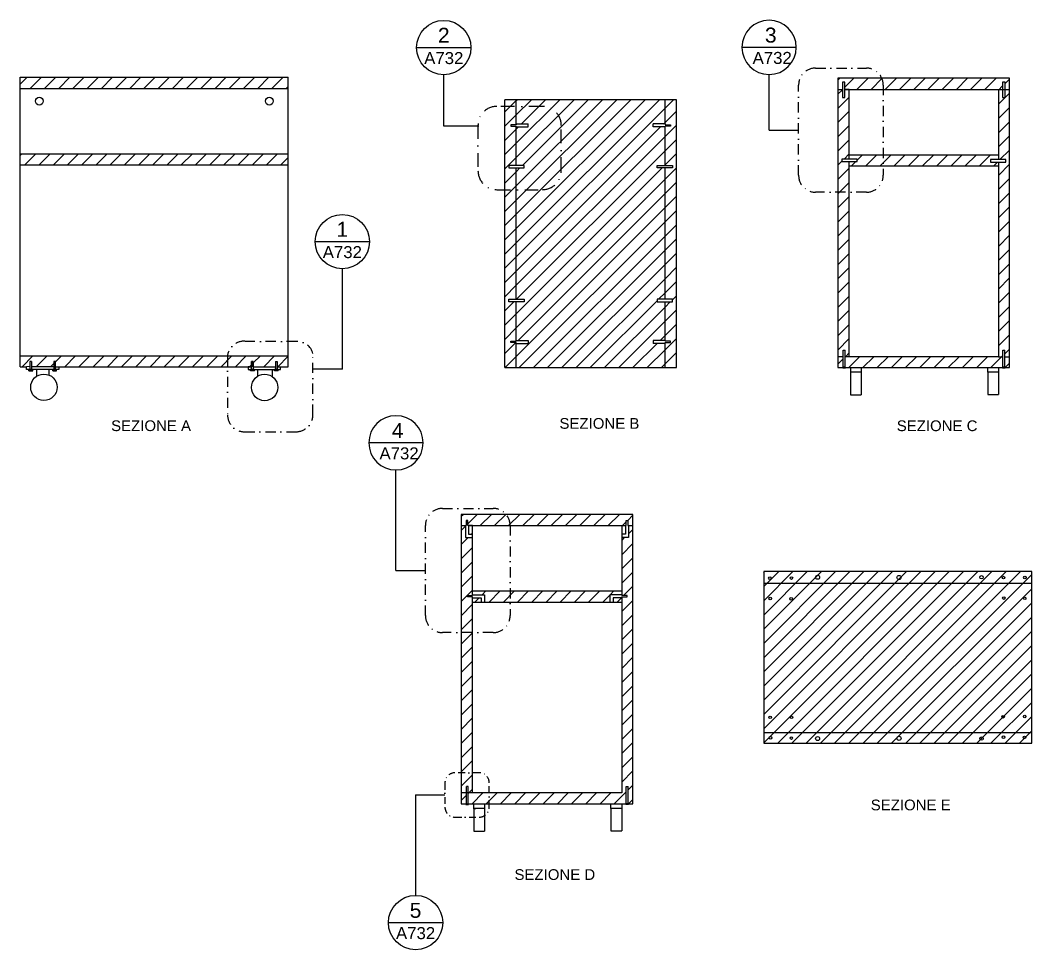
# Model space of a CAD drawing. Header units: millimetres. Extents: x -1084 to -736, y -72 to 829.
# Drawn here: x -1001.2 to -812.5, y 655.1 to 828.6 of the extents above; entities that cross this region are included whole.
import ezdxf
from ezdxf.enums import TextEntityAlignment as Align

# ---------------------------------------------------------------- set-up
doc = ezdxf.new("R2010")
doc.units = ezdxf.units.MM
doc.linetypes.add('TRATTOPUNTO', pattern=[25.4, 12.7, -6.35, 0, -6.35])
doc.layers.add('A-ANNO-SYMB', color=3, linetype='Continuous', lineweight=18)
doc.layers.add('G-ANNO-DIM', color=3, linetype='Continuous', lineweight=18)
for name, color, linetype in [('Chiodi', 1, 'Continuous'), ('CONTORNO PART.', 60, 'Continuous'), ('Oltedal', 191, 'Continuous'), ('SELECTIONS', 6, 'Continuous')]:
    doc.layers.add(name, color=color, linetype=linetype)
doc.styles.add('ARIAL', font='Arial.ttf')
doc.styles.get("Standard").update_dxf_attribs({"font": 'Arial.ttf'})
pattern_1 = [(45, (-1346.1248, 405.3563), (-1.325825, 1.325825), [])]

# ---------------------------------------------------------------- blocks, each defined once
blk = doc.blocks.new('DETAGLI')
at = {"layer": 'SELECTIONS', "linetype": 'Continuous'}
blk.add_line((486.66, 356.17), (504.76, 356.17), dxfattribs=at)
blk.add_circle((495.71, 356.17), 9.05, dxfattribs=at)
at = {"layer": 'A-ANNO-SYMB', "linetype": 'Continuous'}
for tag, p in [('TAVOLA', (495.71, 362.76)), ('SEZIONE', (495.71, 354.67))]:
    blk.add_attdef(tag, text='', height=5, dxfattribs=at).set_placement(p, align=Align.TOP_CENTER)

msp = doc.modelspace()

# ---------------------------------------------------------------- hatches: boundary and pattern name
at = {"linetype": 'Continuous'}
h = msp.add_hatch(dxfattribs=at)
h.set_pattern_fill('ANSI31', color=256, scale=15)
h.set_pattern_definition(pattern_1)
h.paths.add_polyline_path([(-951.17, 817.91), (-1001.17, 817.91), (-1001.17, 815.82), (-951.17, 815.82)])
h = msp.add_hatch(dxfattribs=at)
h.set_pattern_fill('ANSI31', color=256, scale=15)
h.set_pattern_definition(pattern_1)
h.paths.add_polyline_path([(-951.17, 803.63), (-1001.17, 803.63), (-1001.17, 801.57), (-951.17, 801.57)])
h = msp.add_hatch()
h.set_pattern_fill('ANSI31', color=256, scale=15)
h.set_pattern_definition([(45, (-1125.647, 405.176), (-1.325825, 1.325825), [])])
h.paths.add_polyline_path([(-845.07, 802.18), (-846.54, 802.18), (-846.54, 801.39), (-818.9, 801.39), (-818.9, 803.45), (-846.54, 803.45), (-846.54, 802.65), (-845.07, 802.65)])
h = msp.add_hatch(dxfattribs=at)
h.set_pattern_fill('ANSI31', color=256, scale=15)
h.set_pattern_definition([(45, (-1047.3947, 36.8035), (-1.325825, 1.325825), [])])
h.paths.add_polyline_path([(-812.5, 725.66), (-862.5, 725.66), (-862.5, 693.66), (-812.5, 693.66)])

# ---------------------------------------------------------------- linework, layer by layer
for p, q in [((-848.65, 817.4), (-848.32, 817.73)), ((-847.34, 816.06), (-845.67, 817.73)), ((-845.12, 815.64), (-843.02, 817.73)), ((-842.46, 815.64), (-840.37, 817.73)), ((-839.81, 815.64), (-837.72, 817.73)), ((-837.16, 815.64), (-835.06, 817.73)), ((-834.51, 815.64), (-832.41, 817.73)), ((-831.86, 815.64), (-829.76, 817.73)), ((-829.21, 815.64), (-827.11, 817.73)), ((-826.55, 815.64), (-824.46, 817.73)), ((-823.9, 815.64), (-821.81, 817.73)), ((-821.25, 815.64), (-819.15, 817.73)), ((-817.48, 816.75), (-816.65, 817.58)), ((-848.65, 814.75), (-847.81, 815.6)), ((-818.71, 815.52), (-817.95, 816.29)), ((-910.78, 811.44), (-908.66, 813.56)), ((-908.66, 813.56), (-908.48, 813.73)), ((-908.66, 810.91), (-905.83, 813.73)), ((-908.66, 805.6), (-900.53, 813.73)), ((-908.66, 802.95), (-897.87, 813.73)), ((-908.66, 797.65), (-892.57, 813.73)), ((-908.66, 795), (-889.92, 813.73)), ((-908.66, 792.34), (-887.27, 813.73)), ((-908.66, 789.69), (-884.62, 813.73)), ((-908.66, 787.04), (-881.96, 813.73)), ((-907.69, 809.22), (-903.18, 813.73)), ((-907.5, 801.46), (-895.22, 813.73)), ((-880.89, 812.15), (-879.31, 813.73)), ((-848.65, 812.1), (-846.54, 814.22)), ((-818.71, 812.87), (-816.65, 814.93)), ((-908.66, 784.39), (-880.89, 812.15)), ((-880.89, 809.5), (-878.78, 811.62)), ((-848.65, 809.45), (-846.54, 811.57)), ((-818.71, 810.22), (-816.65, 812.28)), ((-910.78, 808.79), (-908.66, 810.91)), ((-881.18, 809.22), (-880.89, 809.5)), ((-818.71, 807.57), (-816.65, 809.63)), ((-910.78, 806.14), (-908.66, 808.25)), ((-908.66, 808.25), (-908.26, 808.65)), ((-908.66, 781.74), (-881.75, 808.65)), ((-880.89, 806.85), (-878.78, 808.97)), ((-848.65, 806.8), (-846.54, 808.91)), ((-908.66, 779.09), (-880.89, 806.85)), ((-880.89, 804.2), (-878.78, 806.32)), ((-848.65, 804.15), (-846.54, 806.26)), ((-818.71, 804.92), (-816.65, 806.98)), ((-910.78, 803.48), (-908.66, 805.6)), ((-908.62, 776.48), (-880.89, 804.2)), ((-818.43, 802.55), (-816.65, 804.33)), ((-910.78, 800.83), (-908.66, 802.95)), ((-880.89, 801.55), (-878.78, 803.67)), ((-848.65, 801.49), (-847.91, 802.24)), ((-847.49, 802.65), (-846.54, 803.61)), ((-910.78, 798.18), (-908.66, 800.3)), ((-908.66, 800.3), (-907.97, 800.99)), ((-908.66, 773.78), (-881.45, 800.99)), ((-880.98, 801.46), (-880.89, 801.55)), ((-880.89, 798.9), (-878.78, 801.01)), ((-848.65, 798.84), (-846.54, 800.96)), ((-818.71, 799.61), (-816.65, 801.67)), ((-908.66, 771.13), (-880.89, 798.9)), ((-880.89, 796.24), (-878.78, 798.36)), ((-848.65, 796.19), (-846.54, 798.31)), ((-818.71, 796.96), (-816.65, 799.02)), ((-910.78, 795.53), (-908.66, 797.65)), ((-908.32, 768.82), (-880.89, 796.24)), ((-818.71, 794.31), (-816.65, 796.37)), ((-910.78, 792.88), (-908.66, 795)), ((-880.89, 793.59), (-878.78, 795.71)), ((-848.65, 793.54), (-846.54, 795.66)), ((-908.66, 765.83), (-880.89, 793.59)), ((-880.89, 790.94), (-878.78, 793.06)), ((-848.65, 790.89), (-846.54, 793)), ((-818.71, 791.66), (-816.65, 793.72)), ((-910.78, 790.23), (-908.66, 792.34)), ((-908.1, 763.73), (-880.89, 790.94)), ((-818.71, 789.01), (-816.65, 791.07)), ((-910.78, 787.57), (-908.66, 789.69)), ((-880.89, 788.29), (-878.78, 790.41)), ((-848.65, 788.24), (-846.54, 790.35)), ((-910.78, 784.92), (-908.66, 787.04)), ((-905.45, 763.73), (-880.89, 788.29)), ((-880.89, 785.64), (-878.78, 787.76)), ((-848.65, 785.58), (-846.54, 787.7)), ((-818.71, 786.36), (-816.65, 788.42)), ((-902.8, 763.73), (-880.89, 785.64)), ((-880.89, 782.99), (-878.78, 785.1)), ((-848.65, 782.93), (-846.54, 785.05)), ((-818.71, 783.7), (-816.65, 785.76)), ((-910.78, 782.27), (-908.66, 784.39)), ((-818.71, 781.05), (-816.65, 783.11)), ((-910.78, 779.62), (-908.66, 781.74)), ((-900.15, 763.73), (-880.89, 782.99)), ((-880.89, 780.33), (-878.78, 782.45)), ((-848.65, 780.28), (-846.54, 782.4)), ((-897.49, 763.73), (-880.89, 780.33)), ((-880.89, 777.68), (-878.78, 779.8)), ((-848.65, 777.63), (-846.54, 779.75)), ((-818.71, 778.4), (-816.65, 780.46)), ((-910.78, 776.97), (-908.66, 779.09)), ((-882.1, 776.48), (-880.89, 777.68)), ((-818.71, 775.75), (-816.65, 777.81)), ((-910.78, 774.32), (-909.08, 776.01)), ((-894.84, 763.73), (-882.36, 776.21)), ((-880.89, 775.03), (-879.92, 776.01)), ((-879.53, 776.39), (-878.78, 777.15)), ((-848.65, 774.98), (-846.54, 777.09)), ((-910.78, 771.67), (-908.66, 773.78)), ((-892.19, 763.73), (-880.89, 775.03)), ((-880.89, 772.38), (-878.78, 774.5)), ((-848.65, 772.33), (-846.54, 774.44)), ((-818.71, 773.1), (-816.65, 775.16)), ((-889.54, 763.73), (-880.89, 772.38)), ((-880.89, 769.73), (-878.78, 771.85)), ((-848.65, 769.67), (-846.54, 771.79)), ((-818.71, 770.45), (-816.65, 772.51)), ((-910.78, 769.01), (-908.66, 771.13)), ((-818.71, 767.79), (-816.65, 769.85)), ((-910.78, 766.36), (-908.74, 768.39)), ((-886.89, 763.73), (-882.37, 768.25)), ((-881.8, 768.82), (-880.89, 769.73)), ((-880.89, 767.08), (-878.78, 769.19)), ((-848.65, 767.02), (-846.54, 769.14)), ((-884.24, 763.73), (-880.89, 767.08)), ((-880.89, 764.42), (-878.78, 766.54)), ((-847.27, 765.75), (-846.54, 766.49)), ((-817.55, 766.31), (-816.65, 767.2)), ((-1000.82, 763.91), (-998.8, 765.94)), ((-998.23, 763.91), (-996.15, 765.94)), ((-994.91, 764.52), (-995.55, 763.91)), ((-994.61, 764.82), (-993.5, 765.94)), ((-992.87, 763.91), (-990.85, 765.94)), ((-990.22, 763.91), (-988.2, 765.94)), ((-987.57, 763.91), (-985.54, 765.94)), ((-984.91, 763.91), (-982.89, 765.94)), ((-982.26, 763.91), (-980.24, 765.94)), ((-979.61, 763.91), (-977.59, 765.94)), ((-976.96, 763.91), (-974.94, 765.94)), ((-974.31, 763.91), (-972.29, 765.94)), ((-971.66, 763.91), (-969.63, 765.94)), ((-969.01, 763.91), (-966.98, 765.94)), ((-966.35, 763.91), (-964.33, 765.94)), ((-963.7, 763.91), (-961.68, 765.94)), ((-961.05, 763.91), (-959.03, 765.94)), ((-958.39, 763.91), (-958.02, 764.28)), ((-957.7, 764.61), (-956.38, 765.94)), ((-955.75, 763.91), (-953.72, 765.94)), ((-953.1, 763.91), (-951.17, 765.84)), ((-910.75, 763.73), (-908.66, 765.83)), ((-881.58, 763.73), (-880.89, 764.42)), ((-848.65, 764.37), (-847.65, 765.37)), ((-846.64, 763.73), (-844.62, 765.76)), ((-843.99, 763.73), (-841.96, 765.76)), ((-841.33, 763.73), (-839.31, 765.76)), ((-838.68, 763.73), (-836.66, 765.76)), ((-836.03, 763.73), (-834.01, 765.76)), ((-833.38, 763.73), (-831.36, 765.76)), ((-830.73, 763.73), (-828.71, 765.76)), ((-828.08, 763.73), (-826.05, 765.76)), ((-825.43, 763.73), (-823.4, 765.76)), ((-822.77, 763.73), (-820.75, 765.76)), ((-820.12, 763.73), (-817.87, 766.01)), ((-817.47, 763.73), (-816.65, 764.55)), ((-878.93, 763.73), (-878.78, 763.89)), ((-918.91, 736.01), (-918.58, 736.34)), ((-917.7, 734.56), (-915.93, 736.34)), ((-915.37, 734.24), (-913.27, 736.34)), ((-912.72, 734.24), (-910.62, 736.34)), ((-910.07, 734.24), (-907.97, 736.34)), ((-907.42, 734.24), (-905.32, 736.34)), ((-904.76, 734.24), (-902.67, 736.34)), ((-902.11, 734.24), (-900.02, 736.34)), ((-899.46, 734.24), (-897.36, 736.34)), ((-896.81, 734.24), (-894.71, 736.34)), ((-894.16, 734.24), (-892.06, 736.34)), ((-891.51, 734.24), (-889.41, 736.34)), ((-887.87, 735.23), (-886.91, 736.19)), ((-918.91, 733.35), (-918.13, 734.14)), ((-888.97, 734.13), (-888.12, 734.98)), ((-916.96, 732.65), (-916.79, 732.82)), ((-887.69, 732.74), (-886.9, 733.53)), ((-918.91, 730.7), (-917.61, 732.01)), ((-888.97, 731.47), (-888.44, 732.01)), ((-888.97, 728.82), (-886.91, 730.88)), ((-918.91, 728.05), (-916.79, 730.17)), ((-918.91, 725.4), (-916.79, 727.52)), ((-888.97, 726.17), (-886.91, 728.23)), ((-918.91, 722.75), (-916.79, 724.86)), ((-888.97, 723.52), (-886.91, 725.58)), ((-888.63, 721.21), (-886.91, 722.93)), ((-918.91, 720.1), (-918.16, 720.84)), ((-918.16, 720.84), (-917.75, 721.25)), ((-917.75, 721.25), (-916.79, 722.21)), ((-916.36, 719.99), (-915.57, 720.79)), ((-916.36, 719.99), (-915.57, 720.79)), ((-914.99, 721.36), (-914.3, 722.05)), ((-914.99, 721.36), (-914.3, 722.05)), ((-913.71, 719.99), (-911.65, 722.05)), ((-913.71, 719.99), (-911.65, 722.05)), ((-911.06, 719.99), (-909, 722.05)), ((-911.06, 719.99), (-909, 722.05)), ((-908.41, 719.99), (-906.35, 722.05)), ((-908.41, 719.99), (-906.35, 722.05)), ((-905.76, 719.99), (-903.7, 722.05)), ((-905.76, 719.99), (-903.7, 722.05)), ((-903.1, 719.99), (-901.04, 722.05)), ((-903.1, 719.99), (-901.04, 722.05)), ((-900.45, 719.99), (-898.39, 722.05)), ((-900.45, 719.99), (-898.39, 722.05)), ((-897.8, 719.99), (-895.74, 722.05)), ((-897.8, 719.99), (-895.74, 722.05)), ((-895.15, 719.99), (-893.09, 722.05)), ((-895.15, 719.99), (-893.09, 722.05)), ((-892.5, 719.99), (-891.2, 721.29)), ((-892.5, 719.99), (-891.2, 721.29)), ((-891.13, 721.36), (-890.44, 722.05)), ((-891.13, 721.36), (-890.44, 722.05)), ((-889.85, 719.99), (-889.05, 720.78)), ((-888.97, 720.87), (-888.9, 720.94)), ((-918.91, 717.44), (-916.79, 719.56)), ((-888.97, 718.22), (-886.91, 720.28)), ((-888.97, 715.56), (-886.91, 717.62)), ((-918.91, 714.79), (-916.79, 716.91)), ((-918.91, 712.14), (-916.79, 714.26)), ((-888.97, 712.91), (-886.91, 714.97)), ((-918.91, 709.49), (-916.79, 711.61)), ((-888.97, 710.26), (-886.91, 712.32)), ((-888.97, 707.61), (-886.91, 709.67)), ((-918.91, 706.84), (-916.79, 708.95)), ((-918.91, 704.19), (-916.79, 706.3)), ((-888.97, 704.96), (-886.91, 707.02)), ((-888.97, 702.31), (-886.91, 704.37)), ((-918.91, 701.53), (-916.79, 703.65)), ((-918.91, 698.88), (-916.79, 701)), ((-888.97, 699.66), (-886.91, 701.71)), ((-918.91, 696.23), (-916.79, 698.35)), ((-888.97, 697), (-886.91, 699.06)), ((-888.97, 694.35), (-886.91, 696.41)), ((-918.91, 693.58), (-916.79, 695.7)), ((-918.91, 690.93), (-916.79, 693.04)), ((-888.97, 691.7), (-886.91, 693.76)), ((-888.97, 689.05), (-886.91, 691.11)), ((-918.91, 688.28), (-916.79, 690.39)), ((-918.91, 685.62), (-916.79, 687.74)), ((-888.97, 686.4), (-886.91, 688.46)), ((-917.64, 684.26), (-916.79, 685.09)), ((-887.78, 684.94), (-886.91, 685.8)), ((-918.91, 682.97), (-917.96, 683.92)), ((-916.89, 682.34), (-914.87, 684.36)), ((-914.24, 682.34), (-912.22, 684.36)), ((-911.59, 682.34), (-909.57, 684.36)), ((-908.94, 682.34), (-906.92, 684.36)), ((-906.29, 682.34), (-904.26, 684.36)), ((-903.64, 682.34), (-901.61, 684.36)), ((-900.98, 682.34), (-898.96, 684.36)), ((-898.33, 682.34), (-896.31, 684.36)), ((-895.68, 682.34), (-893.66, 684.36)), ((-893.03, 682.34), (-891.01, 684.36)), ((-890.38, 682.34), (-888.14, 684.57)), ((-887.73, 682.34), (-886.91, 683.15))]:
    msp.add_line(p, q, dxfattribs=at)
for p, q in [((-957.7, 764.86), (-958.02, 764.86)), ((-958.02, 764.86), (-958.02, 763.91)), ((-957.7, 763.91), (-957.7, 764.86))]:
    msp.add_line(p, q)
at = {"layer": 'Chiodi'}
for p, q in [((-847.81, 816.99), (-847.81, 814.15)), ((-847.34, 816.98), (-847.81, 816.98)), ((-847.34, 814.15), (-847.34, 816.98)), ((-817.95, 817), (-817.95, 814.16)), ((-817.48, 816.99), (-817.95, 816.99)), ((-817.48, 814.16), (-817.48, 816.99)), ((-847.81, 814.15), (-847.34, 814.15)), ((-817.95, 814.16), (-817.48, 814.16)), ((-909.58, 809.07), (-909.64, 809.07)), ((-909.64, 809.07), (-909.64, 808.8)), ((-909.64, 808.8), (-908.66, 808.8)), ((-908.66, 809.07), (-909.58, 809.07)), ((-908.66, 809.22), (-906.42, 809.22)), ((-908.66, 809.22), (-908.66, 809.07)), ((-908.66, 808.65), (-908.66, 808.8)), ((-908.66, 808.65), (-906.42, 808.65)), ((-906.42, 808.65), (-906.42, 809.22)), ((-880.89, 809.22), (-883.13, 809.22)), ((-883.13, 808.65), (-883.13, 809.22)), ((-880.89, 808.65), (-883.13, 808.65)), ((-880.89, 809.22), (-880.89, 809.07)), ((-880.89, 809.07), (-879.97, 809.07)), ((-880.89, 808.65), (-880.89, 808.8)), ((-879.91, 808.8), (-880.89, 808.8)), ((-879.97, 809.07), (-879.91, 809.07)), ((-879.91, 809.07), (-879.91, 808.8)), ((-845.07, 802.65), (-847.91, 802.65)), ((-847.91, 802.65), (-847.91, 802.18)), ((-847.91, 802.18), (-845.07, 802.18)), ((-845.07, 802.18), (-845.07, 802.65)), ((-817.34, 802.55), (-820.17, 802.55)), ((-820.17, 802.55), (-820.17, 802.09)), ((-820.17, 802.09), (-817.34, 802.09)), ((-817.34, 802.09), (-817.34, 802.55)), ((-907.19, 801.46), (-910.02, 801.46)), ((-910.02, 801.46), (-910.02, 800.99)), ((-910.02, 800.99), (-907.19, 800.99)), ((-907.19, 800.99), (-907.19, 801.46)), ((-882.37, 801.46), (-879.53, 801.46)), ((-882.36, 800.99), (-882.36, 801.46)), ((-879.53, 800.99), (-882.36, 800.99)), ((-879.53, 801.46), (-879.53, 800.99)), ((-910.02, 776.01), (-910.02, 776.48)), ((-910.02, 776.48), (-907.19, 776.48)), ((-907.19, 776.01), (-910.02, 776.01)), ((-907.19, 776.48), (-907.19, 776.01)), ((-882.37, 776.01), (-879.53, 776.01)), ((-879.53, 776.48), (-882.36, 776.48)), ((-882.36, 776.48), (-882.36, 776.01)), ((-879.53, 776.01), (-879.53, 776.48)), ((-909.64, 768.39), (-909.64, 768.66)), ((-909.64, 768.66), (-908.66, 768.66)), ((-909.58, 768.39), (-909.64, 768.39)), ((-908.66, 768.39), (-909.58, 768.39)), ((-908.66, 768.82), (-908.66, 768.66)), ((-908.66, 768.82), (-906.42, 768.82)), ((-908.66, 768.25), (-908.66, 768.39)), ((-908.66, 768.25), (-906.42, 768.25)), ((-906.42, 768.82), (-906.42, 768.25)), ((-880.89, 768.82), (-883.13, 768.82)), ((-883.13, 768.82), (-883.13, 768.25)), ((-880.89, 768.25), (-883.13, 768.25)), ((-880.89, 768.82), (-880.89, 768.66)), ((-879.91, 768.66), (-880.89, 768.66)), ((-880.89, 768.39), (-879.97, 768.39)), ((-880.89, 768.25), (-880.89, 768.39)), ((-879.97, 768.39), (-879.91, 768.39)), ((-879.91, 768.39), (-879.91, 768.66)), ((-847.65, 764.43), (-847.65, 767.01)), ((-847.65, 767.01), (-847.33, 767.01)), ((-847.33, 764.43), (-847.33, 767.01)), ((-817.87, 764.43), (-817.87, 767.01)), ((-817.87, 767.01), (-817.55, 767.01)), ((-817.55, 764.43), (-817.55, 767.01)), ((-999.08, 764.87), (-999.39, 764.87)), ((-999.39, 764.87), (-999.39, 763.38)), ((-999.08, 764.87), (-999.08, 763.39)), ((-994.61, 764.86), (-994.91, 764.86)), ((-994.91, 764.86), (-994.91, 763.39)), ((-994.61, 763.4), (-994.61, 764.86)), ((-958.01, 763.38), (-958.01, 764.85)), ((-958.01, 764.85), (-957.71, 764.85)), ((-957.71, 764.85), (-957.71, 763.37)), ((-953.55, 764.86), (-953.55, 763.37)), ((-953.55, 764.86), (-953.24, 764.86)), ((-953.24, 764.86), (-953.24, 763.37)), ((-847.65, 763.8), (-847.65, 764.43)), ((-847.33, 763.8), (-847.33, 764.43)), ((-817.87, 763.8), (-817.87, 764.43)), ((-817.55, 763.8), (-817.55, 764.43)), ((-999.98, 763.39), (-999.98, 763.91)), ((-993.98, 763.39), (-999.98, 763.39)), ((-999.59, 763.16), (-998.85, 763.16)), ((-999.57, 763.38), (-998.87, 763.38)), ((-998.16, 763.38), (-998.16, 762.15)), ((-995.8, 762.3), (-995.8, 763.37)), ((-995.12, 763.16), (-994.38, 763.16)), ((-995.1, 763.38), (-994.4, 763.38)), ((-994.6, 763.91), (-993.98, 763.91)), ((-993.98, 763.91), (-993.98, 763.39)), ((-958.02, 763.9), (-958.65, 763.9)), ((-958.65, 763.9), (-958.65, 763.37)), ((-958.65, 763.37), (-952.65, 763.37)), ((-957.5, 763.15), (-958.24, 763.15)), ((-957.52, 763.37), (-958.22, 763.37)), ((-956.94, 763.39), (-956.94, 762.16)), ((-954.2, 763.35), (-954.2, 762.12)), ((-953.03, 763.15), (-953.77, 763.15)), ((-953.05, 763.37), (-953.75, 763.37)), ((-952.65, 763.37), (-952.65, 763.9)), ((-847.23, 763.66), (-847.75, 763.66)), ((-847.33, 763.8), (-847.65, 763.8)), ((-846.3, 763.73), (-846.3, 758.65)), ((-844.3, 762.86), (-846.3, 762.86)), ((-844.3, 763.73), (-844.3, 758.65)), ((-820.71, 762.88), (-820.71, 763.73)), ((-818.7, 762.88), (-820.71, 762.88)), ((-820.71, 762.88), (-820.71, 758.69)), ((-819.71, 762.88), (-820.29, 762.88)), ((-818.87, 762.88), (-819.45, 762.88)), ((-818.7, 763.73), (-818.7, 762.88)), ((-818.7, 762.88), (-818.7, 758.69)), ((-817.45, 763.66), (-817.97, 763.66)), ((-817.55, 763.8), (-817.87, 763.8)), ((-846.3, 758.65), (-844.3, 758.65)), ((-820.71, 758.69), (-819.71, 758.69)), ((-819.71, 758.69), (-819.29, 758.69)), ((-819.29, 758.69), (-818.7, 758.69)), ((-918.13, 734.24), (-917.97, 734.24)), ((-918.13, 734.24), (-918.13, 732.01)), ((-917.7, 735.23), (-917.97, 735.23)), ((-917.97, 735.23), (-917.97, 734.24)), ((-917.7, 735.16), (-917.7, 735.23)), ((-917.7, 734.24), (-917.7, 735.16)), ((-917.55, 734.24), (-917.7, 734.24)), ((-917.55, 734.24), (-917.55, 732.65)), ((-888.26, 734.24), (-888.26, 732.65)), ((-888.26, 734.24), (-888.12, 734.24)), ((-888.12, 735.16), (-888.12, 735.23)), ((-888.12, 735.23), (-887.85, 735.23)), ((-888.12, 734.24), (-888.12, 735.16)), ((-887.85, 735.23), (-887.85, 734.24)), ((-887.69, 734.24), (-887.85, 734.24)), ((-887.69, 734.24), (-887.69, 732.01)), ((-917.55, 732.65), (-916.76, 732.65)), ((-888.26, 732.65), (-888.97, 732.65)), ((-918.13, 732.01), (-916.76, 732.01)), ((-887.69, 732.01), (-888.97, 732.01)), ((-917.77, 720.94), (-917.77, 721.21)), ((-917.77, 721.21), (-916.79, 721.21)), ((-917.71, 720.94), (-917.77, 720.94)), ((-916.79, 720.94), (-917.71, 720.94)), ((-916.79, 721.36), (-916.79, 721.21)), ((-916.79, 721.36), (-914.55, 721.36)), ((-916.79, 720.79), (-916.79, 720.94)), ((-916.79, 720.79), (-915.2, 720.79)), ((-915.2, 720.79), (-915.2, 720)), ((-914.55, 721.36), (-914.55, 720)), ((-888.97, 721.36), (-891.2, 721.36)), ((-891.2, 721.36), (-891.2, 720)), ((-888.97, 720.79), (-890.55, 720.79)), ((-890.55, 720.79), (-890.55, 720)), ((-888.97, 721.36), (-888.97, 721.21)), ((-887.98, 721.21), (-888.97, 721.21)), ((-888.97, 720.94), (-888.05, 720.94)), ((-888.97, 720.79), (-888.97, 720.94)), ((-888.05, 720.94), (-887.98, 720.94)), ((-887.98, 720.94), (-887.98, 721.21)), ((-917.96, 682.97), (-917.96, 685.54)), ((-917.64, 685.54), (-917.96, 685.54)), ((-917.64, 682.97), (-917.64, 685.54)), ((-888.12, 682.97), (-888.12, 685.54)), ((-888.12, 685.54), (-887.8, 685.54)), ((-887.8, 682.97), (-887.8, 685.54)), ((-918.06, 682.19), (-917.54, 682.19)), ((-917.96, 682.34), (-917.96, 682.97)), ((-917.96, 682.34), (-917.64, 682.34)), ((-917.64, 682.34), (-917.64, 682.97)), ((-916.56, 681.4), (-916.56, 682.31)), ((-914.57, 681.46), (-916.56, 681.46)), ((-916.56, 681.4), (-916.56, 677.24)), ((-914.74, 681.46), (-915.32, 681.46)), ((-914.57, 682.31), (-914.57, 681.27)), ((-914.57, 681.27), (-914.57, 677.24)), ((-890.98, 681.47), (-890.98, 682.33)), ((-888.97, 681.47), (-890.98, 681.47)), ((-890.98, 681.47), (-890.98, 677.28)), ((-889.97, 681.47), (-890.56, 681.47)), ((-889.14, 681.47), (-889.72, 681.47)), ((-888.97, 682.33), (-888.97, 681.47)), ((-888.97, 681.47), (-888.97, 677.28)), ((-887.7, 682.19), (-888.22, 682.19)), ((-888.12, 682.34), (-888.12, 682.97)), ((-887.8, 682.34), (-888.12, 682.34)), ((-887.8, 682.34), (-887.8, 682.97)), ((-916.56, 677.24), (-914.57, 677.24)), ((-890.98, 677.28), (-889.97, 677.28)), ((-889.97, 677.28), (-889.56, 677.28)), ((-889.56, 677.28), (-888.97, 677.28))]:
    msp.add_line(p, q, dxfattribs=at)
at = {"layer": 'Chiodi', "lineweight": 25}
for p, q in [((-999.39, 763.92), (-999.98, 763.91)), ((-999.59, 763.16), (-999.59, 763.33)), ((-998.85, 763.16), (-998.85, 763.33)), ((-995.12, 763.16), (-995.12, 763.33)), ((-994.38, 763.16), (-994.38, 763.33)), ((-958.24, 763.15), (-958.24, 763.32)), ((-957.5, 763.15), (-957.5, 763.32)), ((-953.77, 763.15), (-953.77, 763.32)), ((-953.23, 763.9), (-952.65, 763.9)), ((-953.03, 763.15), (-953.03, 763.32))]:
    msp.add_line(p, q, dxfattribs=at)
for points in [[(-994.92, 763.91), (-999.07, 763.91)], [(-957.7, 763.9), (-953.55, 763.9)]]:
    msp.add_lwpolyline(points, dxfattribs=at)
at = {"layer": 'Chiodi'}
msp.add_lwpolyline([(-916.56, 681.46), (-916.16, 681.46)], dxfattribs=at)
for centre, radius in [((-997.62, 813.46), 0.726), ((-954.72, 813.46), 0.726), ((-996.75, 760.06), 2.47), ((-955.58, 760.03), 2.47), ((-861.33, 724.44), 0.246), ((-857.33, 724.46), 0.246), ((-852.44, 724.61), 0.375), ((-837.26, 724.57), 0.385), ((-821.87, 724.61), 0.321), ((-817.77, 724.54), 0.246), ((-813.77, 724.56), 0.246), ((-861.27, 720.64), 0.246), ((-857.36, 720.59), 0.246), ((-817.71, 720.73), 0.246), ((-813.81, 720.68), 0.246), ((-861.3, 698.47), 0.246), ((-857.3, 698.48), 0.246), ((-817.82, 698.59), 0.246), ((-813.82, 698.61), 0.246), ((-861.24, 694.66), 0.246), ((-857.34, 694.61), 0.246), ((-852.44, 694.51), 0.375), ((-837.26, 694.55), 0.385), ((-821.87, 694.51), 0.321), ((-817.76, 694.78), 0.246), ((-813.86, 694.74), 0.246)]:
    msp.add_circle(centre, radius, dxfattribs=at)
at = {"layer": 'Chiodi', "lineweight": 25}
for points in [[(-999.59, 763.33), (-999.59, 763.35), (-999.59, 763.37), (-999.57, 763.38)], [(-999.34, 763.41), (-999.35, 763.41), (-999.35, 763.42), (-999.35, 763.42)], [(-999.12, 763.44), (-999.1, 763.43), (-999.09, 763.41), (-999.08, 763.4)], [(-998.87, 763.38), (-998.86, 763.37), (-998.85, 763.35), (-998.85, 763.33)], [(-995.12, 763.33), (-995.12, 763.35), (-995.12, 763.37), (-995.1, 763.38)], [(-994.87, 763.41), (-994.88, 763.41), (-994.88, 763.42), (-994.88, 763.42)], [(-994.4, 763.38), (-994.39, 763.37), (-994.38, 763.35), (-994.38, 763.33)], [(-958.22, 763.37), (-958.24, 763.35), (-958.24, 763.34), (-958.24, 763.32)], [(-957.75, 763.4), (-957.75, 763.4), (-957.75, 763.4), (-957.74, 763.4)], [(-957.5, 763.32), (-957.5, 763.34), (-957.51, 763.35), (-957.52, 763.37)], [(-953.75, 763.37), (-953.77, 763.35), (-953.77, 763.34), (-953.77, 763.32)], [(-953.51, 763.43), (-953.52, 763.41), (-953.54, 763.4), (-953.54, 763.38)], [(-953.28, 763.4), (-953.28, 763.4), (-953.28, 763.4), (-953.27, 763.4)], [(-953.03, 763.32), (-953.03, 763.34), (-953.04, 763.35), (-953.05, 763.37)]]:
    msp.add_open_spline(points, degree=3, dxfattribs=at)
for points in [[(-999.08, 763.4), (-999.08, 763.39), (-999.08, 763.39), (-999.08, 763.38), (-999.08, 763.38), (-999.08, 763.38), (-999.08, 763.38)], [(-994.61, 763.4), (-994.61, 763.39), (-994.61, 763.39), (-994.61, 763.38), (-994.61, 763.38), (-994.61, 763.38), (-994.61, 763.38)], [(-958.01, 763.38), (-958.02, 763.38), (-958.02, 763.37), (-958.02, 763.37), (-958.02, 763.37), (-958.02, 763.37), (-958.02, 763.36)], [(-953.54, 763.38), (-953.55, 763.38), (-953.55, 763.37), (-953.55, 763.37), (-953.55, 763.37), (-953.55, 763.37), (-953.55, 763.36)]]:
    msp.add_open_spline(points, degree=3, knots=[0, 0, 0, 0, 1, 1, 1, 2, 2, 2, 2], dxfattribs=at)
at = {"layer": 'Chiodi'}
for points in [[(-847.65, 763.8), (-847.68, 763.76), (-847.75, 763.66)], [(-847.33, 763.8), (-847.3, 763.76), (-847.23, 763.66)], [(-817.87, 763.8), (-817.9, 763.76), (-817.97, 763.66)], [(-817.55, 763.8), (-817.52, 763.76), (-817.45, 763.66)], [(-917.96, 682.34), (-917.99, 682.3), (-918.06, 682.19)], [(-917.64, 682.34), (-917.61, 682.3), (-917.54, 682.19)], [(-888.12, 682.34), (-888.15, 682.3), (-888.22, 682.19)], [(-887.8, 682.34), (-887.77, 682.3), (-887.7, 682.19)]]:
    msp.add_spline(points, degree=3, dxfattribs=at)
at = {"layer": 'CONTORNO PART.', "linetype": 'TRATTOPUNTO', "ltscale": 0.4}
msp.add_line((-908.66, 813.73), (-908.71, 813.73), dxfattribs=at)
at = {"layer": 'Oltedal'}
for p, q in [((-1001.17, 763.91), (-1001.17, 817.91)), ((-1001.17, 817.91), (-951.17, 817.91)), ((-1000.87, 817.91), (-1000.87, 817.91)), ((-1000.87, 817.91), (-1000.87, 817.91)), ((-951.17, 763.91), (-951.17, 817.91)), ((-816.65, 817.73), (-848.65, 817.73)), ((-848.65, 817.73), (-848.65, 763.73)), ((-816.65, 763.73), (-816.65, 817.73)), ((-1001.17, 815.82), (-951.17, 815.82)), ((-848.65, 815.64), (-847.81, 815.64)), ((-846.54, 815.64), (-847.34, 815.64)), ((-847.34, 815.64), (-818.71, 815.64)), ((-846.54, 815.64), (-818.71, 815.64)), ((-846.54, 802.65), (-846.54, 815.64)), ((-818.71, 815.64), (-818.71, 802.55)), ((-818.71, 815.64), (-816.65, 815.64)), ((-878.78, 813.73), (-910.78, 813.73)), ((-910.78, 763.73), (-910.78, 813.73)), ((-908.66, 809.07), (-908.66, 813.73)), ((-880.89, 809.22), (-880.89, 813.73)), ((-878.78, 763.73), (-878.78, 813.73)), ((-908.66, 801.46), (-908.66, 808.8)), ((-880.89, 801.46), (-880.89, 808.65)), ((-1001.17, 803.63), (-951.17, 803.63)), ((-846.57, 803.45), (-818.71, 803.45)), ((-846.54, 765.76), (-846.54, 802.18)), ((-818.71, 802.09), (-818.71, 765.76)), ((-1001.17, 801.57), (-951.17, 801.57)), ((-908.66, 776.48), (-908.66, 800.99)), ((-880.89, 776.48), (-880.89, 800.99)), ((-846.57, 801.39), (-818.71, 801.39)), ((-908.66, 768.66), (-908.66, 776.01)), ((-880.89, 768.82), (-880.89, 776.01)), ((-908.66, 763.73), (-908.66, 768.39)), ((-880.89, 763.73), (-880.89, 768.25)), ((-1001.17, 765.94), (-951.17, 765.94)), ((-847.65, 765.76), (-848.65, 765.76)), ((-846.54, 765.76), (-847.33, 765.76)), ((-818.71, 765.76), (-846.54, 765.76)), ((-818.71, 765.76), (-817.87, 765.76)), ((-817.55, 765.76), (-816.65, 765.76)), ((-1001.17, 763.91), (-999.98, 763.91)), ((-993.98, 763.91), (-958.02, 763.91)), ((-957.7, 763.91), (-953.55, 763.91)), ((-953.23, 763.91), (-951.17, 763.91)), ((-910.78, 763.73), (-878.78, 763.73)), ((-848.65, 763.73), (-847.7, 763.73)), ((-847.27, 763.73), (-816.65, 763.73)), ((-886.91, 736.34), (-918.91, 736.34)), ((-918.91, 736.34), (-918.91, 682.34)), ((-886.91, 682.34), (-886.91, 736.34)), ((-918.91, 734.24), (-918.13, 734.24)), ((-916.79, 734.24), (-917.54, 734.24)), ((-917.54, 734.24), (-888.97, 734.24)), ((-916.79, 734.24), (-888.97, 734.24)), ((-916.79, 721.25), (-916.79, 734.24)), ((-888.97, 734.24), (-888.97, 721.21)), ((-888.97, 734.24), (-888.12, 734.24)), ((-887.85, 734.24), (-886.91, 734.24)), ((-812.5, 725.66), (-862.5, 725.66)), ((-862.5, 725.66), (-862.5, 693.66)), ((-812.5, 693.66), (-812.5, 725.66)), ((-862.47, 723.49), (-812.5, 723.49)), ((-916.79, 722.05), (-888.97, 722.05)), ((-916.79, 684.36), (-916.79, 720.79)), ((-888.97, 720.94), (-888.97, 684.36)), ((-916.79, 719.99), (-888.97, 719.99)), ((-862.51, 695.61), (-812.5, 695.61)), ((-862.5, 693.66), (-812.5, 693.66)), ((-916.79, 684.36), (-918.91, 684.36)), ((-888.97, 684.36), (-916.79, 684.36)), ((-918.91, 682.34), (-886.91, 682.34))]:
    msp.add_line(p, q, dxfattribs=at)
at = {"layer": 'SELECTIONS'}
for p, q in [((-922.17, 808.8), (-922.17, 818.39)), ((-861.49, 808.04), (-861.49, 818.43)), ((-915.66, 808.8), (-922.17, 808.8)), ((-861.49, 808.04), (-855.99, 808.04)), ((-941.09, 763.42), (-941.09, 782.18)), ((-941.09, 763.42), (-946.59, 763.42)), ((-931.09, 725.87), (-931.09, 744.63)), ((-931.09, 725.87), (-925.59, 725.87)), ((-927.46, 683.99), (-927.46, 665.23)), ((-927.46, 683.99), (-921.96, 683.99))]:
    msp.add_line(p, q, dxfattribs=at)
at = {"layer": 'SELECTIONS', "linetype": 'TRATTOPUNTO', "ltscale": 0.15}
for points in [[(-843.35, 796.46), (-852.83, 796.46, -0.414214), (-855.99, 799.62), (-855.99, 816.47, -0.414214), (-852.83, 819.62), (-843.35, 819.62, -0.414214), (-840.19, 816.47), (-840.19, 799.62, -0.414214)], [(-959.33, 751.75), (-949.77, 751.75, 0.414214), (-946.59, 754.93), (-946.59, 766.34, 0.363939), (-949.6, 768.63), (-959.15, 768.63, 0.417964), (-962.51, 765.94), (-962.51, 754.93, 0.414214)], [(-912.95, 714.29), (-922.43, 714.29, -0.414214), (-925.59, 717.45), (-925.59, 734.29, -0.414214), (-922.43, 737.45), (-912.95, 737.45, -0.414214), (-909.79, 734.29), (-909.79, 717.45, -0.414214)]]:
    msp.add_lwpolyline(points, format="xyb", close=True, dxfattribs=at)
at = {"layer": 'SELECTIONS', "linetype": 'TRATTOPUNTO', "ltscale": 0.2}
msp.add_lwpolyline([(-912.26, 796.94), (-903.78, 796.94, 0.414214), (-900.25, 800.47), (-900.25, 808.94, 0.414214), (-903.78, 812.48), (-912.26, 812.48, 0.414214), (-915.79, 808.94), (-915.79, 800.47, 0.414214)], format="xyb", close=True, dxfattribs=at)
at = {"layer": 'SELECTIONS', "linetype": 'TRATTOPUNTO', "ltscale": 0.1}
msp.add_lwpolyline([(-920.08, 679.85), (-915.57, 679.85, 0.414214), (-913.68, 681.73), (-913.68, 686.24, 0.414214), (-915.57, 688.13), (-920.08, 688.13, 0.414214), (-921.96, 686.24), (-921.96, 681.73, 0.414214)], format="xyb", close=True, dxfattribs=at)

# ---------------------------------------------------------------- block references
at = {"layer": 'A-ANNO-SYMB'}
ref = msp.add_blockref('DETAGLI', (-1199.77, 624), dxfattribs=dict(at, xscale=0.5599999999999999, yscale=0.5599999999999999, zscale=0.5599999999999999))
ref.add_attrib('SEZIONE', 'A732', dxfattribs={"color": 6, "linetype": 'Continuous', "height": 2.24, "style": 'ARIAL'}).set_placement((-922.17, 822.62), align=Align.TOP_CENTER)
ref.add_attrib('TAVOLA', '2', dxfattribs={"color": 6, "linetype": 'Continuous', "height": 2.8, "style": 'ARIAL'}).set_placement((-922.17, 827.15), align=Align.TOP_CENTER)
ref = msp.add_blockref('DETAGLI', (-583.89, 624.04), dxfattribs=dict(at, xscale=-0.5599999999999999, yscale=0.5599999999999999, zscale=0.5599999999999999))
ref.add_attrib('SEZIONE', 'A732', dxfattribs={"color": 6, "linetype": 'Continuous', "height": 2.24, "style": 'ARIAL'}).set_placement((-860.91, 822.65), align=Align.TOP_CENTER)
ref.add_attrib('TAVOLA', '3', dxfattribs={"color": 6, "linetype": 'Continuous', "height": 2.8, "style": 'ARIAL'}).set_placement((-861.18, 827.19), align=Align.TOP_CENTER)
ref = msp.add_blockref('DETAGLI', (-1218.69, 587.79), dxfattribs=dict(at, xscale=0.5599999999999999, yscale=0.5599999999999999, zscale=0.5599999999999999))
ref.add_attrib('SEZIONE', 'A732', dxfattribs={"color": 6, "linetype": 'Continuous', "height": 2.24, "style": 'ARIAL'}).set_placement((-941.09, 786.41), align=Align.TOP_CENTER)
ref.add_attrib('TAVOLA', '1', dxfattribs={"color": 6, "linetype": 'Continuous', "height": 2.8, "style": 'ARIAL'}).set_placement((-941.09, 790.94), align=Align.TOP_CENTER)
ref = msp.add_blockref('DETAGLI', (-653.49, 550.24), dxfattribs=dict(at, xscale=-0.5599999999999999, yscale=0.5599999999999999, zscale=0.5599999999999999))
ref.add_attrib('SEZIONE', 'A732', dxfattribs={"color": 6, "linetype": 'Continuous', "height": 2.24, "style": 'ARIAL'}).set_placement((-930.51, 748.85), align=Align.TOP_CENTER)
ref.add_attrib('TAVOLA', '4', dxfattribs={"color": 6, "linetype": 'Continuous', "height": 2.8, "style": 'ARIAL'}).set_placement((-930.78, 753.39), align=Align.TOP_CENTER)
ref = msp.add_blockref('DETAGLI', (-1205.03, 460.71), dxfattribs=dict(at, xscale=0.5599999999999999, yscale=0.5599999999999999, zscale=0.5599999999999999))
ref.add_attrib('SEZIONE', 'A732', dxfattribs={"color": 6, "linetype": 'Continuous', "height": 2.24, "style": 'ARIAL'}).set_placement((-927.43, 659.32), align=Align.TOP_CENTER)
ref.add_attrib('TAVOLA', '5', dxfattribs={"color": 6, "linetype": 'Continuous', "height": 2.8, "style": 'ARIAL'}).set_placement((-927.43, 663.85), align=Align.TOP_CENTER)

# ---------------------------------------------------------------- texts
at = {"layer": 'G-ANNO-DIM', "color": 6, "char_height": 2, "attachment_point": 1}
for s, heights, insert in [('SEZIONE A', [0], (-984.22, 753.89)), ('SEZIONE B', [0], (-900.59, 754.32)), ('SEZIONE C', [0.595], (-837.68, 753.88)), ('SEZIONE E', [0], (-842.53, 683.12)), ('SEZIONE D', [0], (-908.98, 670.13))]:
    msp.add_mtext_dynamic_manual_height_columns(s, width=51.959, gutter_width=1, heights=heights, dxfattribs=dict(at, insert=insert))

doc.saveas('drawing.dxf')
